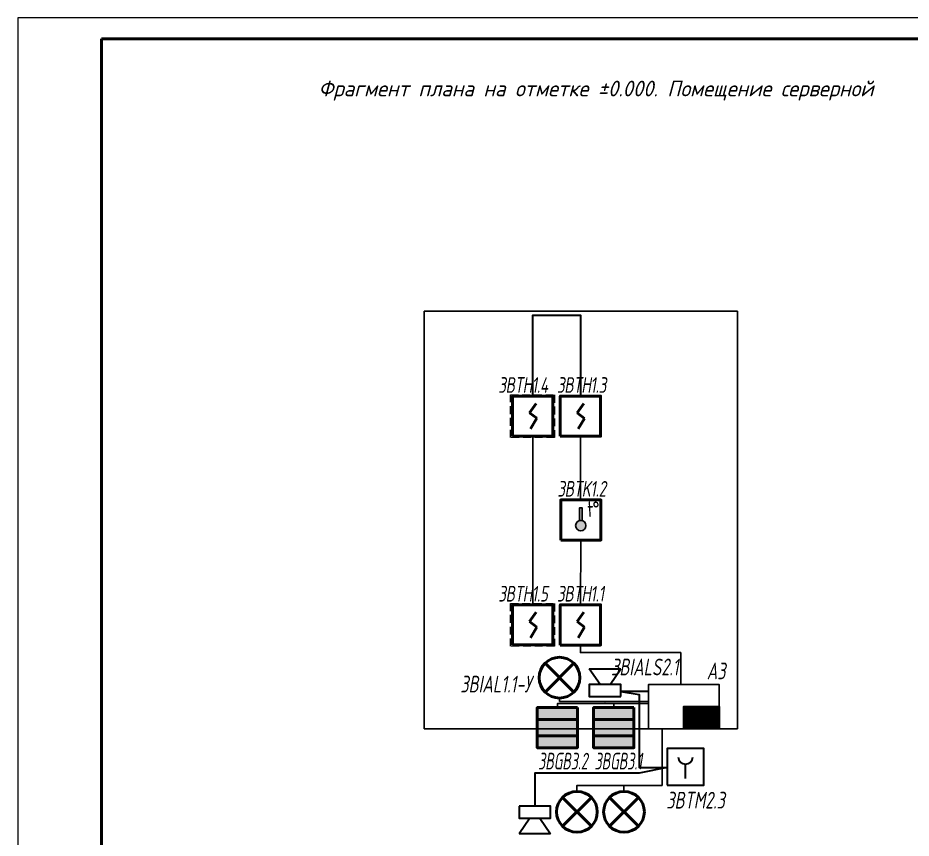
# Model space of a CAD drawing. Header units: millimetres. Extents: x -43024 to 94798, y 928 to 12808.
# Drawn here: x 1900 to 10457, y 4949 to 12808 of the extents above; entities that cross this region are included whole.
import ezdxf

# ---------------------------------------------------------------- set-up
doc = ezdxf.new("R2010")
doc.units = ezdxf.units.MM
for name, pattern in [('1TS06', [15.375, 6, -0.15, 0.075, -0.15, 9]), ('DASHED', [7, 5, -2, 0]), ('штриховая', [0.75, 0.5, -0.25])]:
    doc.linetypes.add(name, pattern=pattern)
for name, color, linetype, lineweight in [('.', 7, 'Continuous', 50), ('ПС', 1, 'Continuous', 50), ('размер КЛАДОЧНЫЙ2', 204, 'Continuous', 5)]:
    doc.layers.add(name, color=color, linetype=linetype, lineweight=lineweight)
doc.layers.add('АГПТ', color=7, linetype='Continuous')
doc.styles.add('GOST-2.304_Type-B_italic', font='GOST_Common Italic.ttf')
doc.styles.add('Архитектурный', font='isocpeui.ttf')

# ---------------------------------------------------------------- blocks, each defined once
blk = doc.blocks.new('*U27')
at = {"lineweight": 0}
blk.add_lwpolyline([(-415, -5), (5, -5), (5, 292), (-415, 292)], close=True, dxfattribs=at)
at = {"color": 0, "linetype": 'Continuous', "lineweight": 50}
blk.add_lwpolyline([(-395, 287), (0, 287), (0, 0), (-395, 0)], close=True, dxfattribs=at)
blk = doc.blocks.new('BTH')
at = {"layer": 'ПС', "color": 1}
for p, q in [((-276774, 250884), (-276856, 250767)), ((-276856, 250767), (-276765, 250699)), ((-276764, 250699), (-276844, 250567))]:
    blk.add_line(p, q, dxfattribs=at)
blk.add_lwpolyline([(-277065, 250476), (-276565, 250476), (-276565, 250976), (-277065, 250976)], close=True, dxfattribs=at)
blk = doc.blocks.new('BTK')
at = {"layer": '.'}
h = blk.add_hatch(color=1, dxfattribs=at)
h.dxf.hatch_style = 1
h.paths.add_polyline_path([(-660863.2, 516879.9, 1), (-660962.3, 516879.9, 1)])
h.paths.add_polyline_path([(-660925.5, 516927.8, -0.141606), (-660897.9, 516927.2), (-660897.9, 517049.6), (-660925.5, 517049.6)])
at = {"layer": 'АГПТ', "color": 1}
blk.add_lwpolyline([(-660925.5, 516927.8), (-660925.5, 517049.6), (-660897.9, 517049.6), (-660897.9, 516927.2)], dxfattribs=at)
blk.add_circle((-660912.8, 516879.9), 49.6, dxfattribs=at)
at = {"layer": 'ПС', "color": 1}
blk.add_lwpolyline([(-661105.3, 516742.2), (-660720.3, 516742.2), (-660720.3, 517127.2), (-661105.3, 517127.2)], close=True, dxfattribs=at)
at = {"layer": 'АГПТ', "color": 1, "linetype": 'DASHED', "insert": (-660847.5, 517113), "char_height": 150, "attachment_point": 1, "style": 'Архитектурный'}
blk.add_mtext_dynamic_manual_height_columns('{\\Q-15;\\W0.8;\\T0.75;t%%D}', width=2688.671, gutter_width=1, heights=[0], dxfattribs=at)
blk = doc.blocks.new('BTH-пол')
at = {"layer": 'АГПТ', "color": 1, "linetype": 'штриховая', "lineweight": 15, "ltscale": 150}
blk.add_lwpolyline([(-661811.5, 517228.6), (-661391.2, 517228.6), (-661391.2, 516819.8), (-661811.5, 516819.8)], close=True, dxfattribs=at)
at = {"layer": 'АГПТ', "color": 1, "linetype": 'Continuous', "lineweight": 15, "xscale": 0.7700000000000001, "yscale": 0.7700000000000001, "zscale": 0.7700000000000001}
blk.add_blockref('BTH', (-448450.9, 323965.7), dxfattribs=at)
blk = doc.blocks.new('Геркон')
at = {"ltscale": 50}
h = blk.add_hatch(color=5, dxfattribs=at)
h.paths.add_polyline_path([(184164, -2159), (184164, -2309), (184664, -2309), (184664, -2159)])
h.paths.add_polyline_path([(184664, -2659), (184664, -2509), (184164, -2509), (184164, -2659)])
at = {"linetype": '1TS06', "true_color": 0xffffff}
blk.add_hatch(color=7, dxfattribs=at).paths.add_polyline_path([(184164, -2309), (184164, -2509), (184664, -2509), (184664, -2309)])
at = {"layer": 'ПС', "color": 5}
for p, q in [((184164, -2309), (184664, -2309)), ((184164, -2509), (184664, -2509))]:
    blk.add_line(p, q, dxfattribs=at)
blk.add_lwpolyline([(184164, -2659), (184664, -2659), (184664, -2159), (184164, -2159)], close=True, dxfattribs=at)
blk = doc.blocks.new('ЭДУ')
at = {"color": 5, "lineweight": 30}
blk.add_line((-820922.1, 54639.8), (-820922.1, 54738.1), dxfattribs=at)
blk.add_lwpolyline([(-821047.1, 54594.2), (-820797.1, 54594.2), (-820797.1, 54844.2), (-821047.1, 54844.2)], close=True, dxfattribs=at)
blk.add_arc((-820922.1, 54787.6), 49.5, 182.44417, 357.55583, dxfattribs=at)
blk = doc.blocks.new('BIAL')
at = {"layer": 'ПС', "color": 3}
for p, q in [((252503, 344100), (253015, 343588)), ((252503, 343588), (253015, 344100))]:
    blk.add_line(p, q, dxfattribs=at)
blk.add_circle((252759, 343844), 362, dxfattribs=at)
blk = doc.blocks.new('BIAS')
at = {"layer": 'размер КЛАДОЧНЫЙ2', "color": 4, "linetype": 'Continuous', "lineweight": 30}
for p, q in [((-819752.1, 54162.2), (-819654.8, 54229.1)), ((-819654.8, 54229.1), (-819654.8, 54033)), ((-819752.1, 54099.9), (-819654.8, 54033))]:
    blk.add_line(p, q, dxfattribs=at)
blk.add_lwpolyline([(-819825.3, 54033), (-819752.1, 54033), (-819752.1, 54229.1), (-819825.3, 54229.1)], close=True, dxfattribs=at)

msp = doc.modelspace()

# ---------------------------------------------------------------- hatches: boundary and pattern name
at = {"layer": '.', "lineweight": 30}
h = msp.add_hatch(dxfattribs=at)
h.set_pattern_fill('ANGLE', color=1, angle=90)
h.set_pattern_definition([(90, (527055.429, 670087.829), (-6.985, 4e-16), [5.08, -1.905]), (180, (527055.429, 670087.829), (-9e-16, -6.985), [5.08, -1.905])])
h.paths.add_polyline_path([(8616.8, 5997.5), (8616.8, 6209.3), (8279.5, 6209.3), (8279.5, 5997.5)])

# ---------------------------------------------------------------- linework, layer by layer
msp.add_lwpolyline([(5792.3, 9997.5), (8792.3, 9997.5), (8792.3, 5997.5), (5792.3, 5997.5)], close=True)
at = {"layer": 'АГПТ', "color": 1, "lineweight": 30}
for points in [[(6831.8, 9184.6), (6831.8, 9957.9), (7288.6, 9957.9), (7288.6, 9184.6)], [(7942.3, 6354), (7675.8, 6354), (7851.5, 6325.2), (7851.5, 5627.2), (8119.9, 5627.2), (7851.5, 5570.8), (6852.4, 5570.8), (6852.4, 5253.8)]]:
    msp.add_lwpolyline(points, dxfattribs=at)
at = {"layer": 'АГПТ', "color": 1}
for points in [[(6831.8, 8799.6), (6831.8, 7184.6)], [(7288.6, 8799.6), (7288.6, 8190)], [(7292.3, 7805), (7288.6, 7184.6)], [(7288.6, 6799.6), (7288.6, 6726.6), (8249.8, 6726.6), (8249.8, 6421.2)], [(7067.9, 6200.1), (7067.9, 6238.2), (7608.3, 6238.2), (7608.3, 6200.1), (7608.3, 6238.2), (7942.3, 6238.2)]]:
    msp.add_lwpolyline(points, dxfattribs=at)
msp.add_lwpolyline([(8616.8, 5997.5), (7942.3, 5997.5), (7942.3, 6421.2), (8616.8, 6421.2)], close=True, dxfattribs=at)
at = {"layer": 'АГПТ', "color": 116, "true_color": 0x136734}
for points in [[(7088.8, 6291.1), (7088.8, 6259.2), (7524.8, 6259.2), (7524.8, 6253.8), (7524.8, 6259.2), (7942.3, 6259.2)], [(7255.4, 5453.9), (7255.4, 5453.9), (7255.4, 5453.9), (7255.4, 5395.8), (7255.4, 5453.9), (7706, 5453.9), (7706, 5395.9), (7706, 5453.9), (8070.5, 5453.9), (8070.5, 5997.5)]]:
    msp.add_lwpolyline(points, dxfattribs=at)
at = {"layer": 'АГПТ', "color": 1, "lineweight": 30}
msp.add_lwpolyline([(8279.5, 5997.5), (8279.5, 6209.3), (8616.8, 6209.3), (8616.8, 5997.5)], close=True, dxfattribs=at)

# ---------------------------------------------------------------- block references
at = {"xscale": 40, "yscale": 40, "zscale": 40}
msp.add_blockref('*U27', (18499.5, 1127.9), dxfattribs=at)
at = {"layer": 'АГПТ'}
for name, p in [('BTH-пол', (668430.5, -508032.9)), ('BTK', (668205, -508937.2)), ('BTH-пол', (668430.5, -510032.9))]:
    msp.add_blockref(name, p, dxfattribs=at)
at = {"layer": 'АГПТ', "color": 1, "linetype": 'Continuous', "xscale": 0.7700000000000001, "yscale": 0.7700000000000001, "zscale": 0.7700000000000001}
for p in [(220436.4, -184067.3), (220436.4, -186067.3)]:
    msp.add_blockref('BTH', p, dxfattribs=at)
at = {"layer": 'АГПТ', "color": 5, "xscale": 0.5389999999999999, "yscale": 0.5389999999999999, "zscale": 0.5389999999999999}
for p, rotation in [((143325.8, 191818), 180), ((-128941.6, -180160.5), 0.012352284869584), ((-128491, -180160.4), 0.012352284869584)]:
    msp.add_blockref('BIAL', p, dxfattribs=dict(at, rotation=rotation))
at = {"layer": 'АГПТ', "xscale": 1.54, "yscale": 1.54, "zscale": 1.54}
for p, rotation in [((90886.6, 1268837.9), 89.99999999999996), ((-76509.4, -1257277.1), 269.9999999999999)]:
    msp.add_blockref('BIAS', p, dxfattribs=dict(at, rotation=rotation))
at = {"layer": 'АГПТ', "color": 1, "xscale": 0.7700000000000001, "yscale": 0.7700000000000001, "zscale": 0.7700000000000001, "rotation": 180}
for p in [(149066.4, 4152.5), (149606.8, 4152.5)]:
    msp.add_blockref('Геркон', p, dxfattribs=at)
at = {"layer": 'АГПТ', "xscale": 1.401399999999999, "yscale": 1.401399999999999, "zscale": 1.401399999999999}
msp.add_blockref('ЭДУ', (1158735.3, -71051), dxfattribs=at)

# ---------------------------------------------------------------- texts
at = {"layer": 'АГПТ', "insert": (4779.3, 12205.9), "char_height": 150, "attachment_point": 1, "style": 'GOST-2.304_Type-B_italic'}
msp.add_mtext_dynamic_manual_height_columns('Фрагмент плана на отметке %%P0.000. Помещение серверной', width=8419.948, gutter_width=1, heights=[0], dxfattribs=at)
at = {"layer": 'АГПТ', "linetype": 'DASHED', "attachment_point": 1, "style": 'Архитектурный'}
for s, insert, char_height in [('{\\Q-1;\\W0.7;\\T0.95;3BTH1.4}', (6501.8, 9365.3), 150), ('{\\Q-1;\\W0.7;\\T0.95;3BTH1.3}', (7063.9, 9365.3), 150), ('{\\Q-1;\\W0.7;\\T0.95;3BTK1.2}', (7067.6, 8370.7), 150), ('{\\Q-1;\\W0.7;\\T0.95;3BTH1.5}', (6501.8, 7365.3), 150), ('{\\Q-1;\\W0.7;\\T0.95;3BTH1.1}', (7063.9, 7365.3), 150), ('{\\W0.7;3BIALS2.1}', (7582.8, 6668.5, 0), 160), ('{\\W0.7;А3}', (8499.2, 6630.6, -949.3), 160), ('{\\W0.7;3BIAL1.1-У}', (6138.4, 6504.8, 0), 160), ('{\\W0.6;3BGB3.2}', (6883.9, 5766.8, 0), 160), ('{\\W0.6;3BGB3.1}', (7424.4, 5766.8, 0), 160), ('{\\W0.7;3BTM2.3}', (8112, 5392.5), 160)]:
    msp.add_mtext_dynamic_manual_height_columns(s, width=2688.671, gutter_width=1, heights=[0], dxfattribs=dict(at, insert=insert, char_height=char_height))

doc.saveas('drawing.dxf')
